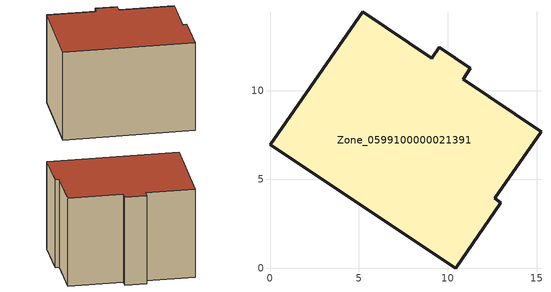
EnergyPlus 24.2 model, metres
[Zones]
Zone_0599100000021391
 floor ground (C_G): 9.1,11.81 9.53,12.44 11.28,11.25 10.86,10.62 15.25,7.68 12.65,3.93 12.97,3.69 10.46,0 0,6.94 5.21,14.43 z0
 wall outside (C_F): 10.46,0 12.97,3.69 12.65,3.93 15.25,7.68 10.86,10.62 11.28,11.25 9.53,12.44 9.1,11.81 5.21,14.43 0,6.94 10.46,0 z0:8.88
 roof outside (C_R): 5.21,14.43 0,6.94 10.46,0 12.97,3.69 12.65,3.93 15.25,7.68 10.86,10.62 11.28,11.25 9.53,12.44 9.1,11.81 z8.88
[BUILDING]
Pand.0599100000021391: North Axis=0; Terrain=City; Loads Convergence Tolerance Value=0.04; Temperature Convergence Tolerance Value=0.4; Solar Distribution=FullExterior; Maximum Number of Warmup Days=25; Minimum Number of Warmup Days=1
[Site:Location]
Rotterdam.The.Hague.AP_ZH_NLD Design_Conditions: Latitude=51.96; Longitude=4.45; Time Zone=1; Elevation=-4.5
[SITE:GROUNDTEMPERATURE:BUILDINGSURFACE]
18, 18, 18, 18, 18, 18, 18, 18, 18, 18, 18, 18
[MATERIAL] Thermal Absorptance=0.9; Solar Absorptance=0.7; Visible Absorptance=0.7
Name | Roughness | Thickness | Conductivity | Density | Specific Heat
G.D.1965 | MediumSmooth | 0.15 | 1 | 540 | 1210
F.D.1965 | Rough | 0.3 | 0.857143 | 1920 | 840
R.D.1965 | MediumRough | 0.2 | 0.08 | 1500 | 1000
[CONSTRUCTION]
C_G: G.D.1965
C_F: F.D.1965
C_R: R.D.1965
[ZONE]
Zone_0599100000021391: Type=1; Multiplier=1; Ceiling Height=Autocalculate; Volume=Autocalculate; Floor Area=autocalculate; Part of Total Floor Area=Yes
[ZONEINFILTRATION:DESIGNFLOWRATE]
Infil_Zone_0599100000021391: Zone or ZoneList or Space or SpaceList=Zone_0599100000021391; Schedule=AlwaysOn; Design Flow Rate Calculation Method=Flow/Area; Flow Rate per Floor Area=0.0042; Constant Term Coefficient=1; Temperature Term Coefficient=0; Velocity Term Coefficient=0; Velocity Squared Term Coefficient=0
[HVACTEMPLATE:ZONE:IDEALLOADSAIRSYSTEM]
Zone_0599100000021391: Maximum Heating Supply Air Temperature=50; Minimum Cooling Supply Air Temperature=13; Maximum Heating Supply Air Humidity Ratio=0.0156; Minimum Cooling Supply Air Humidity Ratio=0.0077; Heating Limit=NoLimit; Cooling Limit=NoLimit; Dehumidification Control Type=ConstantSensibleHeatRatio; Cooling Sensible Heat Ratio=0.7; Dehumidification Setpoint=60; Humidification Control Type=None; Humidification Setpoint=30; Outdoor Air Method=None; Outdoor Air Flow Rate per Person=0.00944; Outdoor Air Flow Rate per Zone Floor Area=0; Outdoor Air Flow Rate per Zone=0; Demand Controlled Ventilation Type=None; Outdoor Air Economizer Type=NoEconomizer; Heat Recovery Type=None; Sensible Heat Recovery Effectiveness=0.7; Latent Heat Recovery Effectiveness=0.65
[ZONECONTROL:THERMOSTAT]
ThermostatControl_Zone_0599100000021391: Zone or ZoneList=Zone_0599100000021391; Control Type Schedule=DualSetpointControlType; Control 1=Thermostat_Zone_0599100000021391; Temperature Difference Between Cutout And Setpoint=0
[THERMOSTATSETPOINT:DUALSETPOINT]
Thermostat_Zone_0599100000021391: Heating Setpoint Temperature Schedule=HeatingSetpoint_Zone_0599100000021391; Cooling Setpoint Temperature Schedule=CoolingSetpoint_Zone_0599100000021391
[SCHEDULE:COMPACT]
HeatingSetpoint_Zone_0599100000021391: Through: 12/31, For: AllDays, Until: 24:00, 21
CoolingSetpoint_Zone_0599100000021391: Through: 12/31, For: AllDays, Until: 24:00, 24
DualSetpointControlType: Through: 12/31, For: AllDays, Until: 24:00, 4
AlwaysOn: Through: 12/31, For: AllDays, Until: 24:00, 1
